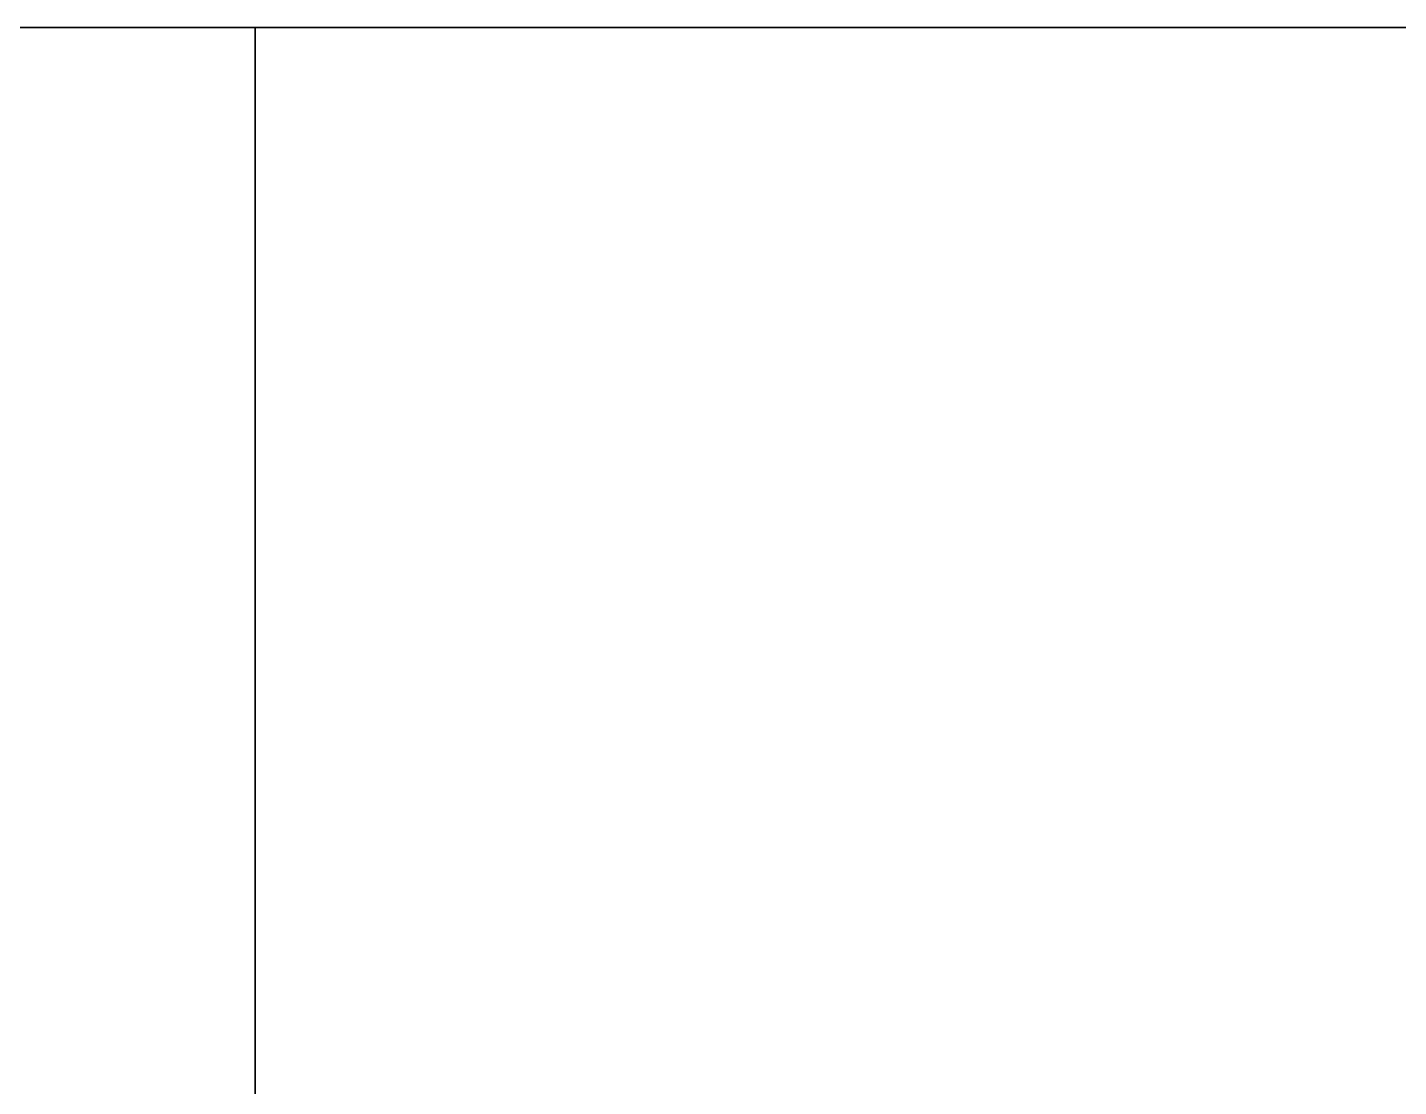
# Model space of a CAD drawing. Header units: millimetres. Extents: x -5968 to 8419, y -11886 to 221.
# Drawn here: x -5597.62 to -5582.19, y -10726.36 to -10714.44 of the extents above; entities that cross this region are included whole.
import ezdxf

# ---------------------------------------------------------------- set-up
doc = ezdxf.new("R2010")
doc.units = ezdxf.units.MM
doc.header["$LTSCALE"] = 20
doc.layers.add('Innenausbau_Konstruktion', color=7, linetype='Continuous')

msp = doc.modelspace()

# ---------------------------------------------------------------- linework, layer by layer
at = {"layer": 'Innenausbau_Konstruktion', "color": 7, "linetype": 'Continuous', "lineweight": 25, "transparency": 33554687}
for points in [[(-5613.06, -10714.436, 5208.109), (-5595.06, -10714.436, 5208.109), (-5595.06, -10714.436, 3025.109), (-5613.06, -10714.436, 3025.109)], [(-5595.06, -11284.436, 3025.109), (-5595.06, -10714.436, 3025.109), (-5613.06, -10714.436, 3025.109), (-5613.06, -11284.436, 3025.109)], [(-5613.06, -11284.436, 5208.109), (-5613.06, -10714.436, 5208.109), (-5595.06, -10714.436, 5208.109), (-5595.06, -11284.436, 5208.109)], [(-5595.06, -11284.436, 5208.109), (-5595.06, -10714.436, 5208.109), (-5595.06, -10714.436, 3025.109), (-5595.06, -11284.436, 3025.109)], [(-5595.06, -10714.436, 3543.109), (-4781.06, -10714.436, 3543.109), (-4781.06, -10714.436, 3525.109), (-5595.06, -10714.436, 3525.109)], [(-5595.06, -11284.436, 3525.109), (-5595.06, -10714.436, 3525.109), (-5595.06, -10714.436, 3543.109), (-5595.06, -11284.436, 3543.109)], [(-4781.06, -11284.436, 3525.109), (-4781.06, -10714.436, 3525.109), (-5595.06, -10714.436, 3525.109), (-5595.06, -11284.436, 3525.109)], [(-5595.06, -11284.436, 3543.109), (-5595.06, -10714.436, 3543.109), (-4781.06, -10714.436, 3543.109), (-4781.06, -11284.436, 3543.109)], [(-5595.06, -10714.436, 3708.109), (-4781.06, -10714.436, 3708.109), (-4781.06, -10714.436, 3690.109), (-5595.06, -10714.436, 3690.109)], [(-5595.06, -11284.436, 3690.109), (-5595.06, -10714.436, 3690.109), (-5595.06, -10714.436, 3708.109), (-5595.06, -11284.436, 3708.109)], [(-4781.06, -11284.436, 3690.109), (-4781.06, -10714.436, 3690.109), (-5595.06, -10714.436, 3690.109), (-5595.06, -11284.436, 3690.109)], [(-5595.06, -11284.436, 3708.109), (-5595.06, -10714.436, 3708.109), (-4781.06, -10714.436, 3708.109), (-4781.06, -11284.436, 3708.109)], [(-5595.06, -10714.436, 4964.109), (-4781.06, -10714.436, 4964.109), (-4781.06, -10714.436, 4946.109), (-5595.06, -10714.436, 4946.109)], [(-5595.06, -11284.436, 4946.109), (-5595.06, -10714.436, 4946.109), (-5595.06, -10714.436, 4964.109), (-5595.06, -11284.436, 4964.109)], [(-4781.06, -11284.436, 4946.109), (-4781.06, -10714.436, 4946.109), (-5595.06, -10714.436, 4946.109), (-5595.06, -11284.436, 4946.109)], [(-5595.06, -11284.436, 4964.109), (-5595.06, -10714.436, 4964.109), (-4781.06, -10714.436, 4964.109), (-4781.06, -11284.436, 4964.109)], [(-5595.06, -10714.436, 5208.109), (-4781.06, -10714.436, 5208.109), (-4781.06, -10714.436, 5190.109), (-5595.06, -10714.436, 5190.109)], [(-5595.06, -11284.436, 5190.109), (-5595.06, -10714.436, 5190.109), (-5595.06, -10714.436, 5208.109), (-5595.06, -11284.436, 5208.109)], [(-4781.06, -11284.436, 5190.109), (-4781.06, -10714.436, 5190.109), (-5595.06, -10714.436, 5190.109), (-5595.06, -11284.436, 5190.109)], [(-5595.06, -11284.436, 5208.109), (-5595.06, -10714.436, 5208.109), (-4781.06, -10714.436, 5208.109), (-4781.06, -11284.436, 5208.109)]]:
    msp.add_3dface(points, dxfattribs=at)

doc.saveas('drawing.dxf')
